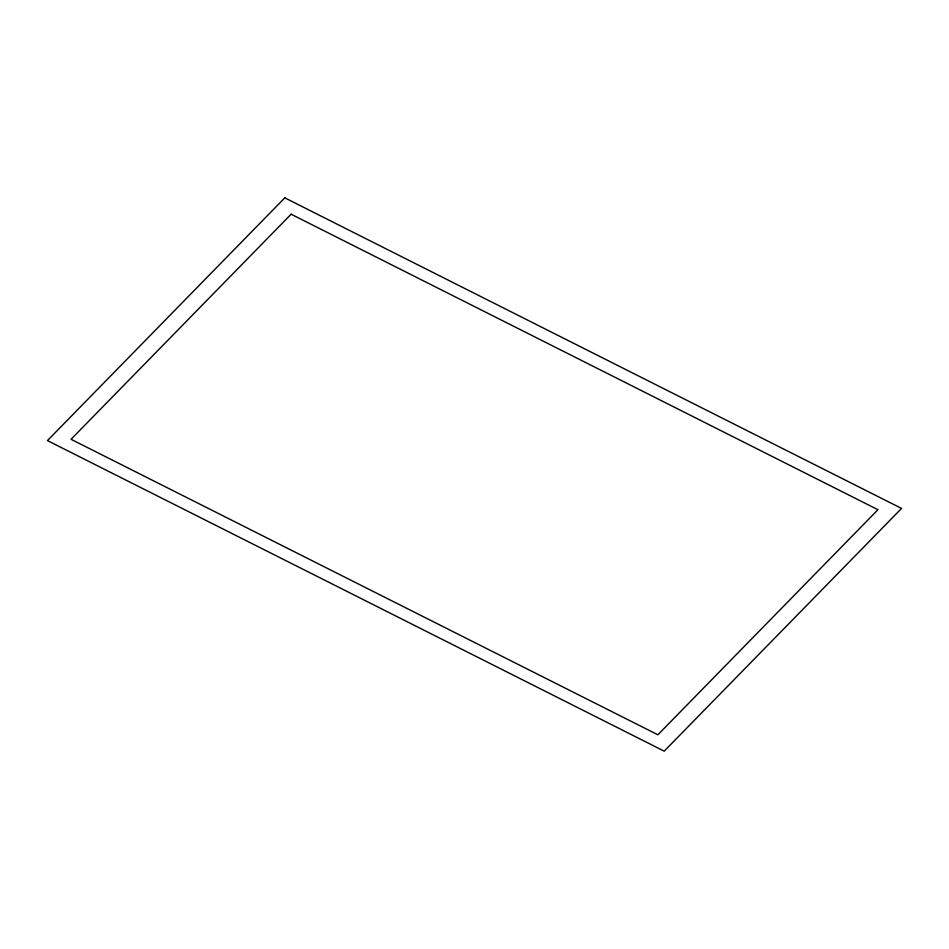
<?xml version="1.0" encoding="UTF-8"?>
<svg xmlns="http://www.w3.org/2000/svg" width="949" height="949" viewBox="0 0 949 949"><rect width="100%" height="100%" fill="white"/><g stroke="black" fill="none" stroke-linecap="round" stroke-linejoin="round"><path stroke-width="1.42" d="M284.795 197.843L47.45 440.585L664.205 751.157L901.55 508.415L284.795 197.843M291.118 214.213L71.045 439.292L657.882 734.787L877.955 509.708L291.118 214.213"/></g></svg>
